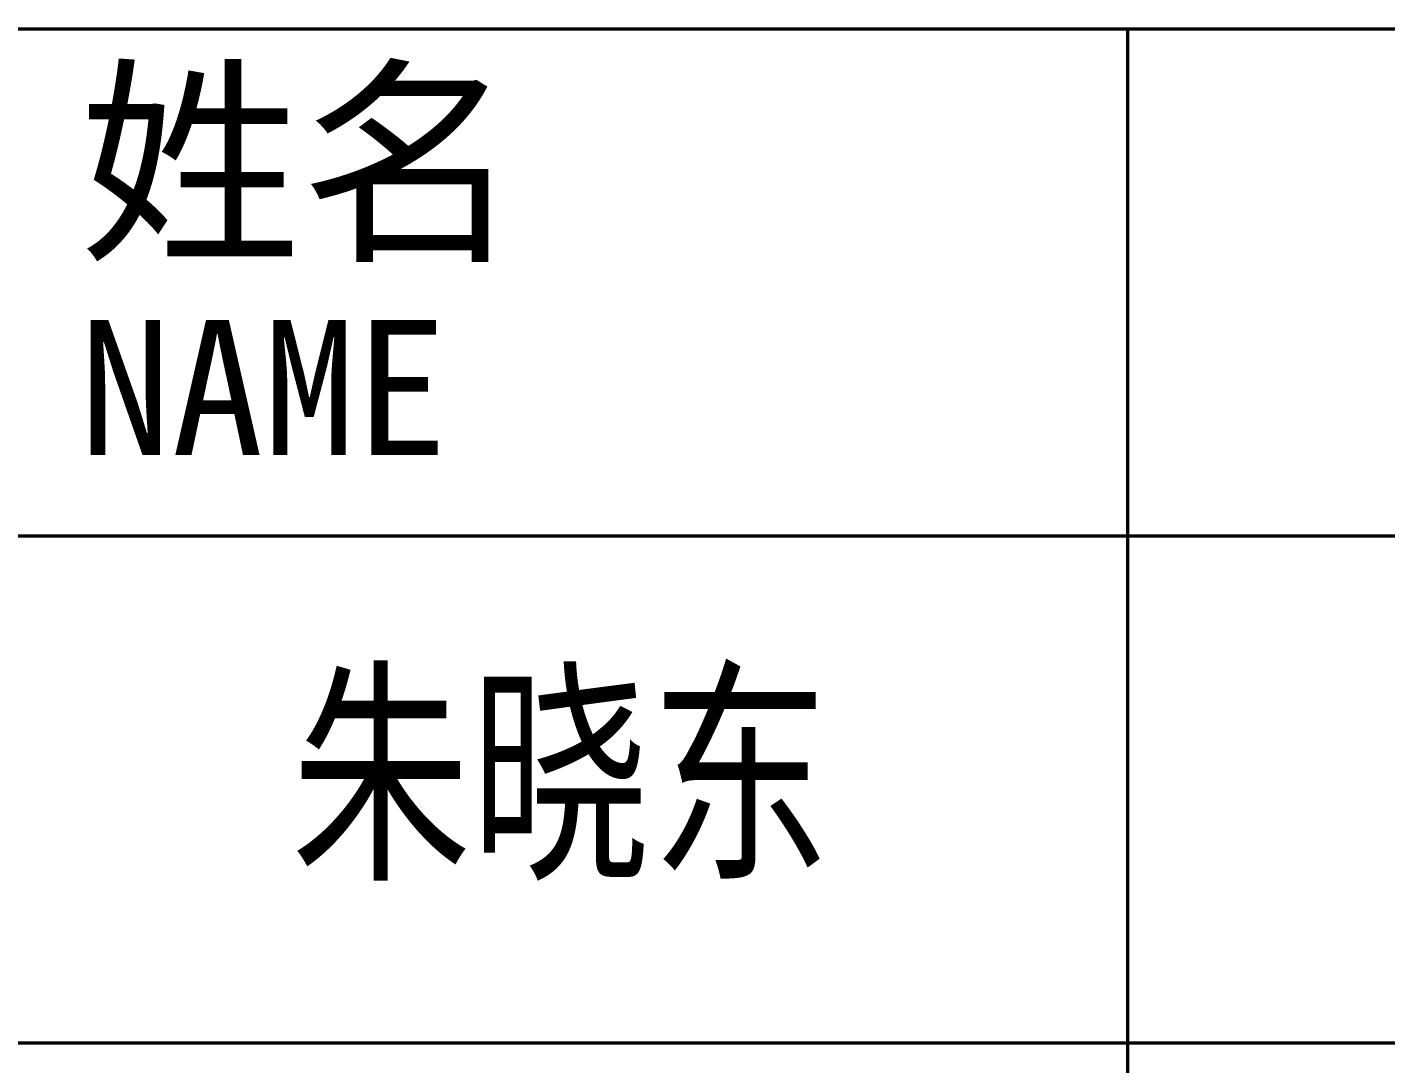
# Model space of a CAD drawing. Extents: x -409435 to 356702, y -107829 to 330904.
# Drawn here: x 132276 to 135289, y 176393 to 178693 of the extents above; entities that cross this region are included whole.
import ezdxf
from ezdxf.enums import TextEntityAlignment as Align

# ---------------------------------------------------------------- set-up
doc = ezdxf.new("R2010")
doc.units = 0
doc.header["$LTSCALE"] = 1000
doc.header["$MEASUREMENT"] = 0
doc.layers.add('00-图签签名_10', color=10, linetype='Continuous')
doc.styles.add('华文细黑', font='STXIHEI_0.TTF', dxfattribs={"width": 0.75, "height": 10})
doc.styles.add('图签信息$0$华文细黑', font='STXIHEI_0.TTF', dxfattribs={"height": 10})

# ---------------------------------------------------------------- blocks, each defined once
blk = doc.blocks.new('图签信息')
at = {"const_width": 0.05}
for points in [[(-62.5, 103.262), (-2.5, 103.262), (-2.5, 163.262), (-62.5, 163.262), (-62.5, 103.262)], [(-20, 163.262), (-20, 103.262)], [(-62.5, 155.762), (-2.5, 155.762)], [(-62.5, 148.262), (-2.5, 148.262)]]:
    blk.add_lwpolyline(points, dxfattribs=at)
at = {"style": '图签信息$0$华文细黑'}
for s, height, p in [('姓名', 2.4, (-35.504, 162.474)), ('NAME', 2, (-35.5, 158.956))]:
    blk.add_text(s, height=height, dxfattribs=at).set_placement(p, align=Align.TOP_LEFT)
blk = doc.blocks.new('图签-A1')
at = {"color": 2}
blk.add_blockref('图签信息', (0, 0), dxfattribs=at)
blk = doc.blocks.new('X-104 14#平面')
at = {"xscale": 150, "yscale": 150, "zscale": 150}
blk.add_blockref('图签-A1', (137716.5, 154200), dxfattribs=at)

msp = doc.modelspace()

# ---------------------------------------------------------------- block references
msp.add_blockref('X-104 14#平面', (0, 0))

# ---------------------------------------------------------------- texts
at = {"layer": '00-图签签名_10', "insert": (133458.8, 177015.5), "char_height": 390, "width": 22120.664, "attachment_point": 5, "style": '华文细黑'}
msp.add_mtext('朱晓东', dxfattribs=at)

doc.saveas('drawing.dxf')
